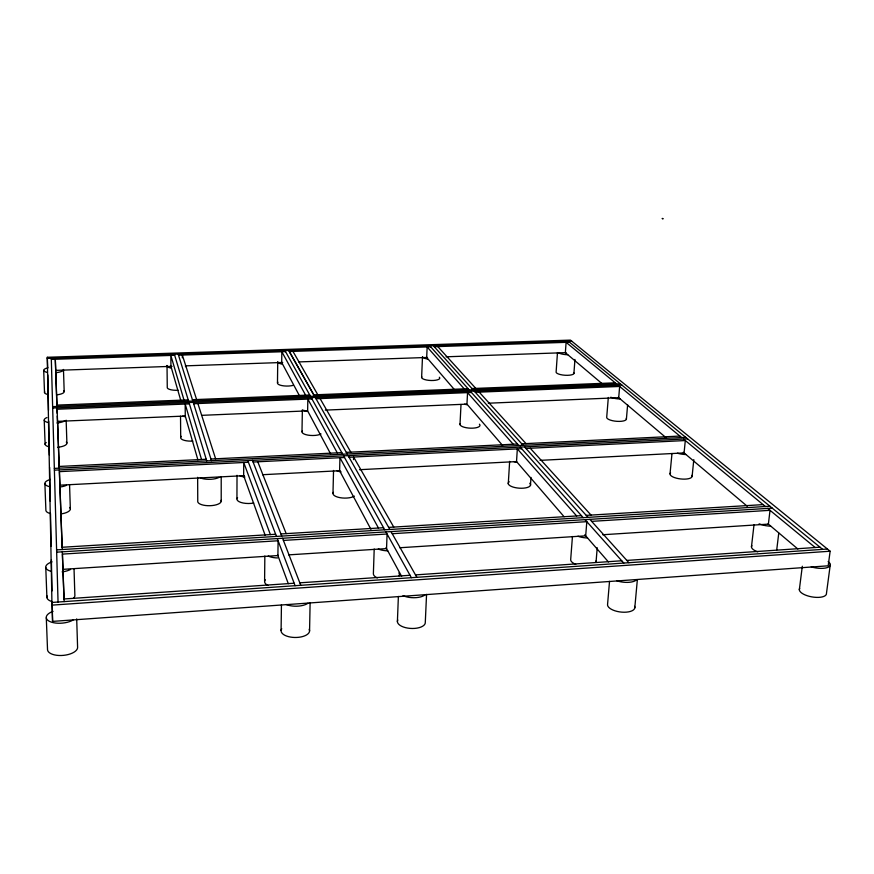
<?xml version="1.0" encoding="UTF-8"?>
<svg xmlns="http://www.w3.org/2000/svg" width="874" height="874" viewBox="0 0 874 874"><rect width="100%" height="100%" fill="white"/><g stroke="black" fill="none" stroke-linecap="round" stroke-linejoin="round"><path stroke-width="1.31" d="M221.209 501.447L221.209 476.559M236.941 498.748L237.018 475.292M264.593 581.232L264.844 556.006M277.473 382.965L277.735 361.628M281.089 630.427L281.439 604.808M301.989 431.756L302.371 409.764M330.58 453.825L307.626 410.878L307.845 399.09L337.277 452.841M309.56 631.017L310.117 602.721M332.983 493.46L333.54 470.452M353.522 459.626L353.588 457.026L393.759 527.088M374.203 549.003L373.373 573.847A13.034 5.626 2.2 0 0 377.339 577.933M397.397 621.643L398.38 596.439M421.618 377.502L422.503 356.614M426.556 594.375L425.299 622.233A13.973 6.457 2.8 0 1 410.059 628.384A13.973 6.457 2.8 0 1 397.768 619.983M459.997 424.578L461.013 404.487M508.275 483.792L509.651 461.363M530.463 485.376L530.988 477.455M557.481 352.561L556.137 371.734A8.98 2.6 4.1 0 0 565.085 375.263A8.98 2.6 4.1 0 0 573.879 372.859M573.901 373.548L574.95 359.454M572.448 536.483L570.722 559.076A12.782 5.233 5.8 0 0 575.758 564.331M608.326 397.462L606.72 417.084A9.909 3.125 5.1 0 0 616.957 421.334A9.909 3.125 5.1 0 0 626.265 418.384M597.226 547.714L596.024 562.375A12.782 5.233 5.8 0 0 595.926 560.999M609.528 581.341L607.583 604.185A13.744 5.954 7 0 0 621.785 612.139A13.744 5.954 7 0 0 634.6 606.327M626.396 419.214L627.63 404.782M634.786 607.911L637.365 579.593M670.03 473.839L671.986 453.475M692.11 476.396L693.803 459.637M751.465 546.851L754 524.848M776.713 550.008L778.756 533.14M799.328 589.753L802.31 566.243M830.125 551.221L51.981 605.125L47.305 357.28L570.438 340.117L830.125 551.221L828.202 565.806L52.582 621.392L51.927 602.448L827.438 549.036M830.3 564.462L826.476 593.304A13.744 5.408 9.8 0 1 811.607 596.844A13.744 5.408 9.8 0 1 799.699 588.388M64.042 598.974L294.156 583.22M299.815 582.827L410.026 575.278M415.489 574.895L621.731 560.769M626.855 560.42L819.976 547.19M288.66 554.87L386.548 548.599L387.073 534.014L283.416 540.427M399.822 547.747L585.689 535.838L586.815 521.669L392.229 533.708M602.732 534.746L768.388 524.127L770.016 510.329L591.643 521.363M56.602 549.877L769.918 506.232M56.657 552.16L772.245 508.133M62.152 547.266L275.649 534.276M280.915 533.948L383.566 527.71M388.668 527.393L581.45 515.66M586.246 515.376L763.078 504.615M244.261 475.653L59.858 485.19L59.399 471.643L248.413 462.259M262.528 474.713L340.073 470.704M359.531 469.699L516.763 461.57M540.066 460.369L684.08 452.918L685.303 440.54L525.94 448.46M54.396 470.146L687.565 438.835M253.099 462.018L344.498 457.484M349.054 457.255L521.636 448.679M59.104 466.454L206.231 459.254M210.929 459.025L341.8 452.623M346.301 452.382L517.484 444.025M521.745 443.806L679.863 436.06M54.341 468.398L685.74 437.35M59.17 468.18L57.542 421.366L185.408 416.035M201.861 415.336L307.626 410.867M325.292 410.114L466.749 404.138M488.293 403.209L618.705 397.703L619.644 386.45L475.325 392.295M56.886 405.11L188.205 399.877M192.4 399.702L309.757 395.026M468.082 388.701L313.733 394.862L289.25 351.512L430.685 346.825M471.949 388.548L615.252 382.834M52.637 406.65L620.42 383.894M52.669 408.027L621.884 385.095M57.171 413.315L57.029 409.24L189.418 403.886M193.657 403.712L311.931 398.926M316.006 398.752L471.447 392.47M57.029 406.476L55.302 359.269L55.685 370.379L172.069 366.326M185.354 365.856L282.695 362.47M298.668 361.923L427.517 357.444M446.046 356.8L566.024 352.626M47.327 358.406L571.662 341.111M51.326 359.4L174.68 355.303M178.504 355.183L285.547 351.632M434.236 346.705L569.498 342.226M662.863 218.489L662.142 218.5L663.005 218.926M568.275 341.221L822.631 549.364M616.716 384.036L566.101 342.335L565.358 352.648L602.404 383.937M618.169 385.237L681.676 437.546M683.479 439.043L765.384 506.505M767.678 508.395L815.169 547.517M618.289 397.342L665.966 437.612M683.304 452.262L747.27 506.275M768.115 523.887L797.896 549.036M437.776 346.585L475.795 388.395M479.214 392.153L526.017 443.61M530.245 448.253L591.032 515.081M433.296 345.667L473.074 389.793M474.189 391.039L523.133 445.347M524.531 446.898L588.027 517.353M589.83 519.353L628.919 562.725M429.768 345.787L469.196 389.946M470.31 391.191L518.85 445.554M520.238 447.117L583.231 517.648M585.012 519.648L623.796 563.074M464.214 388.854L427.146 346.945L426.687 357.466L453.956 389.072M513.202 444.232L467.557 392.623L466.956 404.138L502.616 445.467M576.654 515.955L517.332 448.886L516.523 461.581L564.112 516.742M584.782 534.79L608.446 561.96M320.092 398.599L350.813 452.175M292.954 351.392L317.775 394.698M288.726 350.43L314.542 396.141M315.274 397.441L347.207 453.999M348.125 455.616L389.837 529.48M391.028 531.589L416.865 577.332M284.957 350.561L310.478 396.315M311.199 397.604L342.695 454.229M343.591 455.846L384.724 529.797M385.893 531.895L411.381 577.703M378.453 528.016L339.942 457.703L339.615 470.725L370.937 529.327M305.616 395.179L281.832 351.752L281.701 362.513L298.995 394.884M386.024 547.637L401.636 576.381M257.775 461.789L286.18 533.632M252.455 460.347L281.745 536.101M282.575 538.253L300.787 585.329M247.779 460.576L276.457 536.418M277.276 538.581L295.095 585.711M270.361 534.593L243.726 462.488L243.66 475.685L265.172 535.325M277.561 554.608L288.3 583.701M196.606 399.527L182.327 355.052L182.349 357.783M197.895 403.548L215.627 458.795M178.165 354.09L192.826 401.035M193.241 402.368L211.453 460.685M174.341 354.21L188.609 401.199M189.013 402.543L206.734 460.915M183.988 400.03L170.834 355.434L170.943 366.359L180.7 400.216M201.523 459.484L185.179 404.061L185.266 416.046L197.874 459.79M44.224 420.197L45.12 444.396M44.891 483.683L45.896 510.492A12.269 4.621 -3.4 0 0 50.047 513.475M45.776 567.444L46.912 597.587M46.3 617.842L47.535 649.906A15.109 7.003 -5 0 0 63.66 655.347A15.109 7.003 -5 0 0 77.578 646.815L76.694 618.89M57.072 407.852L59.279 468.158M59.334 469.895L62.251 549.528M62.327 551.789L64.141 601.618M55.685 370.379L56.93 406.476M56.985 407.852L57.029 409.24M59.858 484.753L62.12 547.069M62.895 568.329L64.02 599.072M47.305 357.28L47.633 367.025M43.7 370.478L44.519 392.557M57.269 416.024L57.455 421.443M69.559 484.567L70.335 508.602M66.151 420.208L66.894 442.976M64.184 391.465L63.463 369.462A9.909 2.873 -2 0 1 56.821 372.597M74.039 569.072L74.858 594.976A14.039 6.052 -4.4 0 1 73.558 598.144M51.293 358.274L58.045 602.022M47.83 374.924L48.507 410.256M48.726 421.126L49.37 455.092M49.61 467.317L50.266 501.283M50.495 513.508L51.129 546.119M51.391 559.699L51.992 590.944M52.276 605.89L52.582 621.392M180.525 416.21L180.7 437.273M197.644 477.324L197.753 500.911A11.777 4.501 -0.9 0 0 209.902 505.707A11.777 4.501 -0.9 0 0 221.067 500.278M309.178 629.28A14.246 6.686 0.2 0 1 294.767 637.474A14.246 6.686 0.2 0 1 281.756 628.723M308.03 603.213A14.345 6.435 0.3 0 1 286.137 604.491M636.753 579.648A13.831 5.725 6.7 0 1 616.869 580.795M828.159 561.567A13.831 5.211 9.3 0 1 827.066 567.663A13.831 5.211 9.3 0 1 811.247 566.865M425.125 594.823A14.071 6.216 2.7 0 1 403.023 595.653M73.001 620.059A15.219 6.741 -4.6 0 1 50.113 621.665A15.219 6.741 -4.6 0 1 53.019 611.352M253.744 503.031A11.679 4.457 -0.2 0 1 240.831 502.419A11.679 4.457 -0.2 0 1 237.564 497.612M244.906 477.051A11.744 4.283 -0.1 0 1 239.837 475.806M398.883 572.951A13.034 5.626 2.2 0 1 399.079 575.868M387.739 550.838A13.11 5.408 2.2 0 1 378.322 549.025M178.143 390.274A9.548 2.928 -0.7 0 1 167.262 387.138L167.021 365.463A9.592 2.808 -0.6 0 0 170.791 368.02M186.064 365.944A9.592 2.808 -0.6 0 1 185.474 366.654M219.112 477.379A11.843 4.326 -0.8 0 1 200.244 477.849M267.947 585.438A13.285 5.801 0 0 1 265.248 579.746M277.561 557.951A13.372 5.583 0.1 0 1 268.252 556.082M587.514 537.958A12.859 5.026 5.6 0 1 577.933 536.232M567.739 354.746A9.013 2.491 4 0 1 558.191 352.615M691.858 475.369A11.111 3.824 6.4 0 1 680.54 478.93A11.111 3.824 6.4 0 1 670.566 472.91M685.85 454.513A11.176 3.671 6.2 0 1 677.426 453.191M192.815 441.064A10.532 3.583 -0.8 0 1 182.95 439.895A10.532 3.583 -0.8 0 1 181.366 436.355M184.753 416.69A10.586 3.441 -0.7 0 1 182.742 416.079M69.669 507.455A12.269 4.621 -3.4 0 1 62.163 513.748M66.533 485.278A12.334 4.446 -3.1 0 1 61.246 486.829M49.064 486.556A12.334 4.446 -3.1 0 1 50.364 479.444M757.769 551.855A12.739 4.807 8.4 0 1 751.902 545.649M770.671 526.159A12.815 4.621 8.1 0 1 759.135 523.81M293.096 385.379A9.319 2.862 0.7 0 1 281.767 385.565A9.319 2.862 0.7 0 1 277.91 382.233M282.018 364.119A9.363 2.742 0.8 0 1 277.932 362.339M66.304 442.058A10.925 3.671 -2.7 0 1 57.728 447.259M48.813 446.767A10.925 3.671 -2.7 0 1 46.246 442.484M65.047 420.7A10.98 3.518 -2.5 0 1 56.897 422.972M47.939 422.481A10.98 3.518 -2.5 0 1 46.945 417.543M479.411 424.196A10.029 3.31 3.2 0 1 470.747 428.184A10.029 3.31 3.2 0 1 460.161 423.726M466.814 404.728A10.073 3.168 3.1 0 1 464.607 404.159M321.02 433.963A10.259 3.474 1 0 1 308.063 435.143A10.259 3.474 1 0 1 302.437 430.871M307.277 411.49A10.313 3.332 1 0 1 303.606 410.168M51.686 601.476A14.039 6.052 -4.4 0 1 47.163 595.992M70.575 569.433A14.126 5.823 -4 0 1 62.12 571.891M50.561 571.203A14.126 5.823 -4 0 1 52.025 561.862M354.374 496.126A11.46 4.348 1.4 0 1 339.997 497.667A11.46 4.348 1.4 0 1 333.42 492.346M341.1 471.873A11.526 4.173 1.4 0 1 336.894 470.791M63.671 390.722A9.865 2.993 -2.2 0 1 57.575 394.753M47.852 394.513A9.865 2.993 -2.2 0 1 44.694 391.771M47.043 372.346A9.909 2.873 -2 0 1 48.103 367.768M620.125 398.992A9.953 2.993 4.9 0 1 610.773 397.222M529.797 483.224A11.209 4.097 4.2 0 1 519.156 488.173A11.209 4.097 4.2 0 1 509.192 481.76M516.447 462.335A11.264 3.933 4.1 0 1 513.923 461.636M439.338 377.24A9.101 2.742 2.5 0 1 431.166 380.507A9.101 2.742 2.5 0 1 421.825 376.803M427.441 359.028A9.133 2.622 2.5 0 1 422.918 357.313M278.096 540.766L277.91 555.558L62.928 569.345L62.404 554.105L278.096 540.766"/></g></svg>
